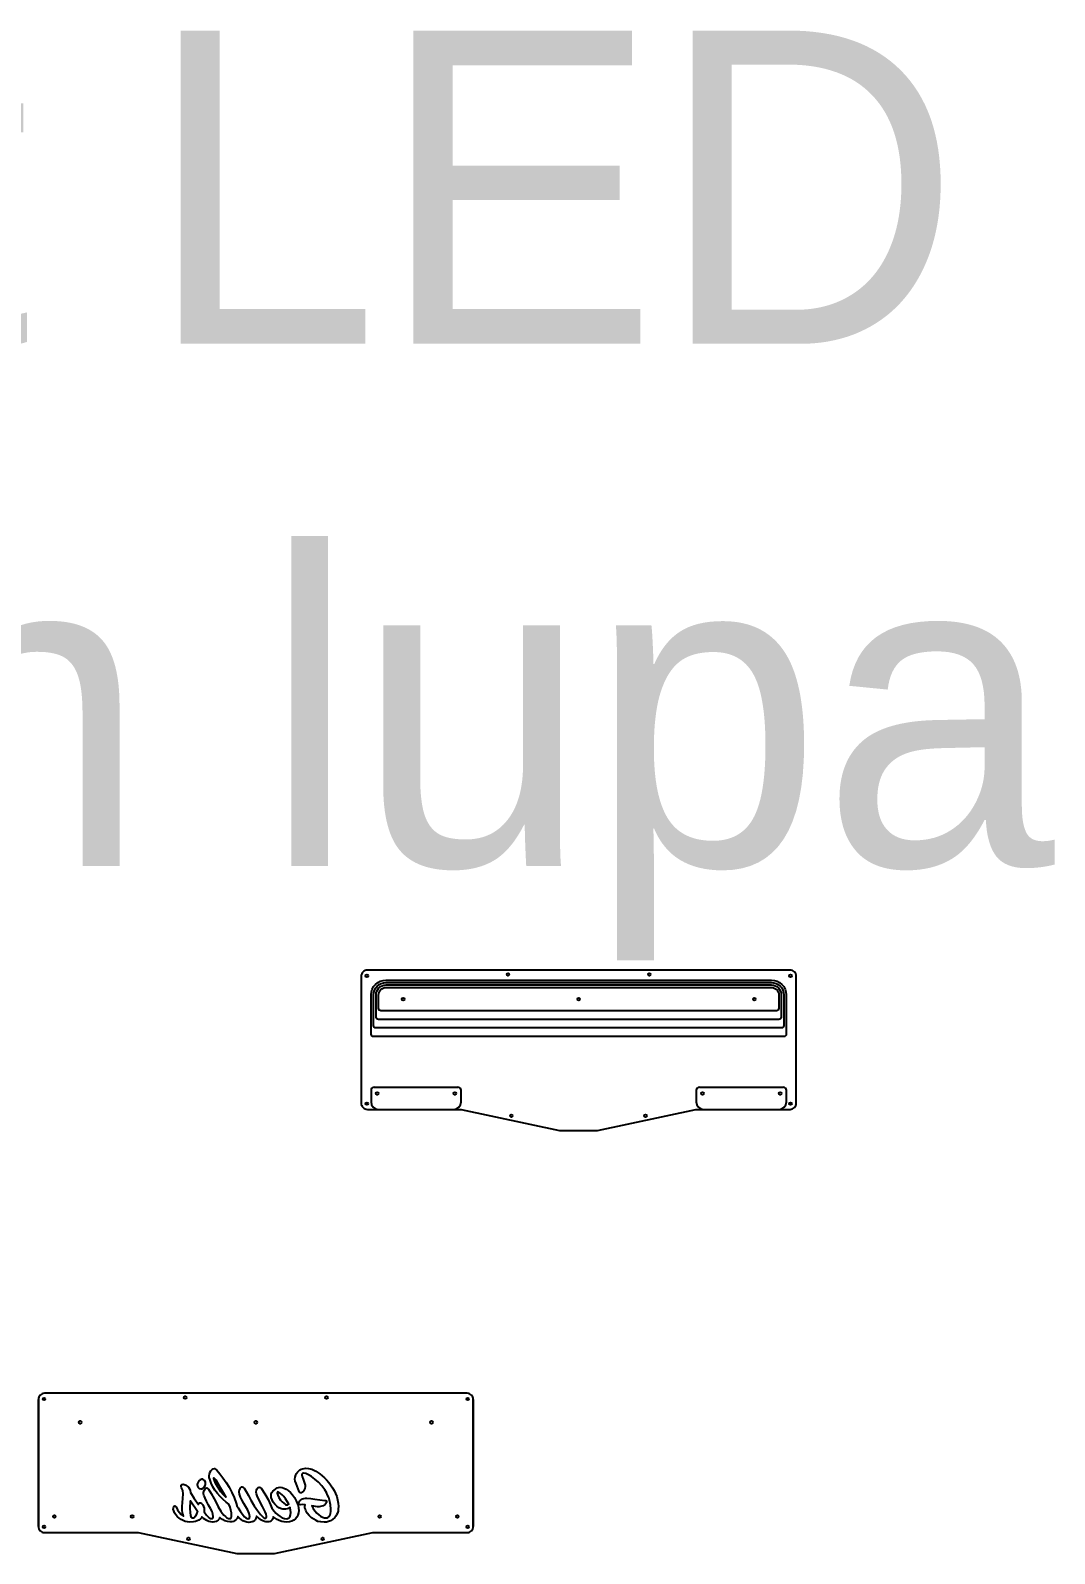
# Model space of a CAD drawing. Extents: x 59 to 2996, y -153 to 1402.
# Drawn here: x 2162 to 2996, y 163 to 1402 of the extents above; entities that cross this region are included whole.
import ezdxf

# ---------------------------------------------------------------- set-up
doc = ezdxf.new("R2010")
doc.units = 0
doc.layers.get('0').update_dxf_attribs({"linetype": 'CONTINUOUS'})
doc.layers.add('Layer 1', color=7, linetype='CONTINUOUS')

msp = doc.modelspace()

# ---------------------------------------------------------------- linework, layer by layer
at = {"color": 6, "linetype": 'Continuous'}
for p, q in [((2439.6, 539.7), (2439.6, 530.2)), ((2442.1, 542.2), (2510.4, 542.2)), ((2512.9, 530.2), (2512.9, 539.7)), ((2704.5, 539.7), (2704.5, 530.2)), ((2707, 542.2), (2775.3, 542.2)), ((2777.8, 530.2), (2777.8, 539.7)), ((2445.6, 524.2), (2506.9, 524.2)), ((2710.5, 524.2), (2771.8, 524.2)), ((2168.7, 184.8), (2168.7, 288.1)), ((2522.9, 288.1), (2522.9, 184.8))]:
    msp.add_line(p, q, dxfattribs=at)
at = {"color": 2, "linetype": 'Continuous'}
for points in [[(2436.6, 637.5, 0.414214), (2431.6, 632.5), (2431.6, 628), (2431.6, 533.7), (2431.6, 529.2, 0.414214), (2436.6, 524.2), (2441.1, 524.2), (2512.9, 524.2), (2593, 507.1), (2608.4, 507.1), (2623.9, 507.1), (2704, 524.2), (2776.3, 524.2), (2780.8, 524.2, 0.414214), (2785.8, 529.2), (2785.8, 533.7), (2785.8, 632.5, 0.414214), (2780.8, 637.5), (2613.8, 637.5), (2603.1, 637.5), (2441.1, 637.5)], [(2173.7, 293.1, 0.414214), (2168.7, 288.1), (2168.7, 283.6), (2168.7, 189.3), (2168.7, 184.8, 0.414214), (2173.7, 179.8), (2178.2, 179.8), (2250, 179.8), (2330.2, 162.7), (2345.6, 162.7), (2361, 162.7), (2441.1, 179.8), (2513.4, 179.8), (2517.9, 179.8, 0.414214), (2522.9, 184.8), (2522.9, 189.3), (2522.9, 288.1, 0.414214), (2517.9, 293.1), (2350.9, 293.1), (2340.2, 293.1), (2178.2, 293.1)]]:
    msp.add_lwpolyline(points, format="xyb", close=True, dxfattribs=at)
at = {"color": 6, "linetype": 'Continuous'}
for points in [[(2439.7, 585.4), (2439.7, 598.4), (2439.7, 617.4, -0.414214), (2451.7, 629.4), (2765.7, 629.4, -0.414214), (2777.7, 617.4), (2777.7, 598.4), (2777.7, 585.4, -0.414214), (2775.7, 583.4), (2627.3, 583.4), (2441.7, 583.4, -0.414214)], [(2441.7, 592.4), (2441.7, 600.4), (2441.7, 617.4, -0.414214), (2451.7, 627.4), (2765.7, 627.4, -0.414214), (2775.7, 617.4), (2775.7, 600.4), (2775.7, 592.4, -0.414214), (2773.7, 590.4), (2627.3, 590.4), (2443.7, 590.4, -0.414214)], [(2443.7, 599.4), (2443.7, 602.4), (2443.7, 617.4, -0.414214), (2451.7, 625.4), (2765.7, 625.4, -0.414214), (2773.7, 617.4), (2773.7, 602.4), (2773.7, 599.4, -0.414214), (2771.7, 597.4), (2627.3, 597.4), (2445.7, 597.4, -0.414214)], [(2445.7, 606.4), (2445.7, 617.4, -0.414214), (2451.7, 623.4), (2765.7, 623.4, -0.414214), (2771.7, 617.4), (2771.7, 606.4, -0.414214), (2769.7, 604.4), (2447.7, 604.4, -0.414214)]]:
    msp.add_lwpolyline(points, format="xyb", close=True, dxfattribs=at)
at = {"color": 2, "linetype": 'Continuous'}
for centre, radius in [((2436.2, 632.9), 1.05), ((2551.2, 634), 1.05), ((2666.2, 634), 1.05), ((2781.2, 632.9), 1.05), ((2465.7, 613.9), 1.1), ((2608.7, 613.9), 1.1), ((2751.7, 613.9), 1.1), ((2444.6, 537.2), 1.1), ((2507.9, 537.2), 1.1), ((2709.5, 537.2), 1.1), ((2772.8, 537.2), 1.1), ((2436.2, 528.8), 1.05), ((2781.2, 528.8), 1.05), ((2553.8, 519), 1.05), ((2663.1, 519), 1.05), ((2173.3, 288.5), 1.05), ((2288.3, 289.6), 1.05), ((2403.3, 289.6), 1.05), ((2518.3, 288.5), 1.05), ((2202.8, 269.5), 1.1), ((2345.8, 269.5), 1.1), ((2488.8, 269.5), 1.1), ((2181.7, 192.8), 1.1), ((2245, 192.8), 1.1), ((2446.6, 192.8), 1.1), ((2509.9, 192.8), 1.1), ((2173.3, 184.4), 1.05), ((2290.9, 174.6), 1.05), ((2400.2, 174.6), 1.05), ((2518.3, 184.4), 1.05)]:
    msp.add_circle(centre, radius, dxfattribs=at)
at = {"color": 6, "linetype": 'Continuous'}
for centre in [(2465.7, 613.9), (2465.7, 613.9), (2465.7, 613.9), (2465.7, 613.9), (2608.7, 613.9), (2608.7, 613.9), (2608.7, 613.9), (2608.7, 613.9), (2751.7, 613.9), (2751.7, 613.9), (2751.7, 613.9), (2751.7, 613.9), (2444.6, 537.2), (2507.9, 537.2), (2709.5, 537.2), (2772.8, 537.2)]:
    msp.add_circle(centre, 1.1, dxfattribs=at)
for centre, radius, start, end in [((2442.1, 539.7), 2.5, 90, 180), ((2510.4, 539.7), 2.5, 0, 90), ((2707, 539.7), 2.5, 90, 180), ((2775.3, 539.7), 2.5, 0, 90), ((2445.6, 530.2), 6, 180, 270), ((2506.9, 530.2), 6, 270, 0), ((2710.5, 530.2), 6, 180, 270), ((2771.8, 530.2), 6, 270, 0)]:
    msp.add_arc(centre, radius, start, end, dxfattribs=at)
at = {"layer": 'Layer 1'}
for points in [[(2358.2, 210), (2358.4, 211.3), (2358.9, 212.5), (2359.7, 213.5), (2360.6, 214.4), (2363.1, 216.1), (2364.2, 216.5), (2365.5, 216.6), (2367.1, 216.4), (2368.7, 215.9), (2370.5, 215.1), (2372.2, 213.9), (2373.9, 212.4), (2375.6, 210.5), (2377.2, 208.3), (2378.6, 205.7), (2379.5, 203.7), (2380.2, 201.7), (2380.6, 199.7), (2380.7, 197.8), (2380.6, 195.9), (2380.1, 194), (2379.3, 192.4), (2378.2, 191), (2376.8, 189.8), (2375.1, 189), (2373.1, 188.4), (2370.9, 188.3), (2368.9, 188.4), (2366.9, 188.9), (2364.9, 189.6), (2363.1, 190.5), (2361.4, 191.5), (2360, 192.6), (2359.9, 191.9), (2359.5, 191), (2359, 190.1), (2358.4, 189.4), (2357.5, 188.9), (2356.5, 188.6), (2355.3, 188.5), (2354, 188.6), (2352.8, 188.8), (2351.6, 189.3), (2350.4, 189.9), (2348.3, 191.4), (2346.4, 193.2), (2346.2, 192.1), (2345.8, 191.1), (2345.3, 190.2), (2344.6, 189.5), (2343.7, 188.9), (2342.7, 188.5), (2341.4, 188.2), (2340, 188.1), (2338.4, 188.3), (2336.8, 188.7), (2335.3, 189.4), (2333.8, 190.4), (2332.5, 191.5), (2331.3, 192.7), (2331.1, 192.9), (2331, 192.5), (2330.5, 191.3), (2329.7, 190.3), (2328.7, 189.5), (2327.6, 188.9), (2326.2, 188.6), (2324.7, 188.5), (2322.6, 188.7), (2320.6, 189.4), (2318.7, 190.4), (2317, 191.5), (2316.4, 192.1), (2316.3, 191.8), (2315.9, 190.8), (2315.2, 190), (2314.4, 189.3), (2313.4, 188.8), (2312.1, 188.4), (2310.7, 188.3), (2309.1, 188.5), (2307.6, 188.8), (2306, 189.5), (2304.5, 190.3), (2303.1, 191.3), (2301.9, 192.5), (2301.7, 192.1), (2300.6, 190.9), (2299.4, 189.9), (2298, 189.2), (2296.6, 188.7), (2295.1, 188.4), (2292.1, 188.3), (2290.2, 188.5), (2288.3, 188.9), (2286.6, 189.5), (2284.9, 190.3), (2283.3, 191.4), (2281.9, 192.7), (2280.6, 194.2), (2279.6, 195.9), (2278.9, 197.4), (2278.6, 198.8), (2278.7, 199.9), (2278.9, 200.6), (2279.3, 201.3), (2279.9, 201.6), (2280.5, 201.4), (2281, 200.6), (2282.1, 198.3), (2283.4, 196.3), (2285, 194.6), (2287, 193.1), (2286.5, 194.3), (2286.1, 195.5), (2285.8, 198.2), (2285.8, 201.1), (2286.1, 204.3), (2286.4, 207.6), (2286.5, 211.2), (2286.4, 214.1), (2285.3, 216.3), (2285, 217.2), (2285, 217.9), (2285.1, 218.4), (2285.4, 218.8), (2285.9, 219), (2286.5, 219.1), (2287.3, 219), (2288.2, 218.7), (2289.1, 218.3), (2289.9, 217.6), (2290.9, 216.6), (2291.7, 215.4), (2292.3, 214), (2292.6, 212.3), (2295.6, 207.5), (2299, 202.6), (2299.3, 203.6), (2299.9, 204), (2300.6, 204), (2301.6, 203.4), (2302.6, 202.3), (2303.3, 201), (2303.7, 199.6), (2303.8, 198.1), (2303.8, 198.1), (2303.6, 196.6), (2305.5, 193.9), (2306.7, 192.8), (2307.8, 191.9), (2308.9, 191.3), (2310, 191.1), (2310.5, 191.2), (2310.8, 191.5), (2311, 192.1), (2311, 192.8), (2310.8, 194.7), (2310.1, 196.9), (2308.9, 199.3), (2307.3, 202.2), (2305.7, 205.2), (2304.4, 207.7), (2303.9, 209), (2303.5, 210.2), (2303.3, 211.3), (2303.3, 212.3), (2303.4, 213.3), (2303.7, 214.1), (2304.5, 215.4), (2305.2, 216), (2305.8, 216.1), (2306.5, 215.8), (2307.2, 215), (2309.4, 211.6), (2311.9, 207.3), (2314.2, 202.7), (2315, 200.8), (2315.1, 200.7), (2317.3, 197.1), (2318.5, 195.5), (2319.7, 194), (2321, 192.8), (2322.3, 191.9), (2323.6, 191.3), (2324.8, 191.1), (2325.4, 191.3), (2325.8, 191.9), (2326, 192.8), (2326.1, 193.9), (2325.9, 195.9), (2325.5, 198), (2324.8, 200.4), (2323.8, 202.9), (2321.5, 204.6), (2319.2, 206.6), (2316.8, 209), (2314.6, 211.5), (2312.5, 214.3), (2310.7, 217.1), (2309.3, 220.1), (2308.2, 223.2), (2307.9, 224.7), (2307.8, 226.1), (2307.8, 226.1), (2308, 227.4), (2308.4, 228.7), (2309.1, 230), (2310.1, 231.1), (2311, 231.7), (2312, 231.8), (2313, 231.4), (2313.9, 230.6), (2316.5, 227.7), (2319, 224.3), (2321.6, 220.6), (2324, 216.6), (2326.2, 212.5), (2328.2, 208.2), (2329.8, 203.8), (2330.7, 200.7)], [(2330.7, 200.7), (2331.3, 200), (2333.3, 196.8), (2335.4, 193.9), (2336.5, 192.7), (2337.6, 191.8), (2338.6, 191.2), (2339.5, 191), (2340.1, 191.1), (2340.5, 191.5), (2340.7, 192.1), (2340.8, 192.9), (2340.7, 194), (2340.3, 195.2), (2339.2, 198), (2337.7, 200.8), (2336.1, 203.5), (2334.5, 206.3), (2333.3, 208.7), (2332.5, 210.9), (2332.3, 212.8), (2332.5, 214.8), (2332.9, 215.6), (2333.3, 216.3), (2334, 216.9), (2334.7, 217.1), (2335.5, 216.7), (2336.2, 215.9), (2338, 213.3), (2339.7, 210), (2341.8, 206.1), (2344.5, 201.5), (2347.1, 197.7), (2349.6, 194.4), (2351.7, 192.2), (2352.6, 191.6), (2353.4, 191.4), (2353.9, 191.5), (2354.2, 191.9), (2354.4, 192.4), (2354.4, 193), (2354.2, 194.7), (2353.4, 196.7), (2351.3, 201), (2348.8, 205.6), (2346.9, 209.8), (2346.3, 211.4), (2346, 212.7), (2346.3, 214.3), (2346.6, 215.1), (2347.1, 215.9), (2347.8, 216.4), (2348.5, 216.7), (2349.3, 216.5), (2350, 215.9), (2353, 211.3), (2355.7, 206.7), (2357.8, 202.4), (2358.9, 199.7), (2360.8, 197.1), (2362.2, 195.5), (2363.8, 194.1), (2365.5, 192.8), (2367.2, 191.9), (2369.1, 191.2), (2371, 191), (2371.7, 191.1), (2372.4, 191.4), (2372.9, 191.8), (2373.4, 192.4), (2374.1, 194.1), (2374.3, 196.1), (2374.1, 198.1), (2373.7, 200.2), (2372.5, 199.5), (2371.3, 199), (2370, 198.8), (2368.8, 198.7), (2367.7, 198.8), (2366.6, 199), (2364.6, 199.9), (2362.8, 201.2), (2361.2, 202.8), (2360, 204.6), (2359, 206.5), (2358.4, 208.3), (2358.2, 210), (2358.2, 210)]]:
    msp.add_lwpolyline(points, dxfattribs=at)
for points in [[(2304.9, 219.6), (2304.9, 219.6), (2304.7, 220.9), (2304, 222.1), (2303, 222.9), (2302.5, 223.2), (2301.9, 223.2), (2301.2, 223.1), (2300.5, 222.8), (2299.3, 221.8), (2298.5, 220.3), (2298.2, 219.6), (2298.1, 218.8), (2298.3, 217.5), (2298.9, 216.4), (2299.7, 215.6), (2300.9, 215.4), (2301.7, 215.5), (2302.4, 215.7), (2303.1, 216.1), (2303.7, 216.7), (2304.6, 218), (2304.8, 218.8)], [(2311.7, 224.3), (2311.7, 224.3), (2312.1, 223.9), (2313.1, 222.6), (2316, 217.8), (2319.2, 212.4), (2321.3, 208.5), (2319.2, 210.7), (2317.4, 212.9), (2315.8, 215.1), (2314.5, 217.2), (2313, 219.9), (2312, 222.1), (2311.6, 223.7)], [(2381.6, 205.5), (2382.2, 206.2), (2383, 206.7), (2383.9, 207.1), (2384.9, 207.5), (2386.1, 207.7), (2387.4, 207.7), (2390.6, 207.5), (2393.9, 207), (2397.9, 206.3), (2401.9, 205.9), (2402.8, 205.8), (2403.3, 205.5), (2403.4, 204.9), (2403.2, 204.2), (2402.8, 203.4), (2402.2, 202.7), (2401.5, 202.1), (2400.6, 201.6), (2399.6, 201.2), (2398.5, 200.9), (2397.3, 200.8), (2396.1, 200.8), (2391.3, 201.5), (2392.5, 199.3), (2393.9, 197.4), (2395.4, 195.7), (2397, 194.3), (2398.5, 193.2), (2400.1, 192.4), (2401.6, 191.9), (2403, 191.7), (2403.8, 191.8), (2404.5, 192), (2405.2, 192.5), (2405.7, 193.2), (2406.2, 194.2), (2406.6, 195.4), (2406.8, 196.9), (2406.9, 198.7), (2406.6, 202.3), (2405.8, 206.2), (2405.1, 208.2), (2404.2, 210.3), (2403.2, 212.4), (2401.9, 214.5), (2399.5, 217.8), (2396.7, 220.8), (2393.9, 223.3), (2391.2, 225.4), (2388.6, 226.9), (2386.4, 227.8), (2384.6, 228.1), (2384, 228), (2383.5, 227.7), (2383.3, 227.4), (2383.2, 226.9), (2383.5, 225.5), (2384.2, 223.3), (2385.4, 220.1), (2385.9, 218.4), (2386, 217.2), (2385.8, 215.7), (2385.2, 214.5), (2384.5, 213.5), (2383.5, 212.6), (2382.6, 212.2), (2381.9, 212.2), (2381.4, 212.6), (2381.1, 213.2), (2378.5, 219.6), (2377.8, 221.6), (2377.6, 223.3), (2377.8, 224.9), (2378.4, 226.8), (2379, 227.9), (2379.7, 228.9), (2380.6, 229.8), (2381.7, 230.8), (2382.7, 231.3), (2383.8, 231.7), (2385.1, 232), (2386.4, 232.1), (2388.7, 231.9), (2391.4, 231.3), (2392.9, 230.6), (2394.6, 229.8), (2398, 227.5), (2401.6, 224.4), (2403.4, 222.6), (2405.1, 220.6), (2406.7, 218.5), (2408.2, 216.3), (2409.6, 214), (2410.7, 211.6), (2411.7, 209), (2412.4, 206.4), (2412.9, 203.8), (2413, 201.1), (2412.9, 199.1), (2412.7, 197.3), (2412.2, 195.7), (2411.6, 194.3), (2410.9, 193.1), (2410.1, 192), (2408.2, 190.4), (2406.6, 189.3), (2404.9, 188.7), (2403.2, 188.3), (2401.4, 188.2), (2398.7, 188.4), (2396.3, 188.9), (2394.8, 189.5), (2393, 190.6), (2391.1, 191.9), (2389.3, 193.6), (2387.7, 195.6), (2386.5, 197.7), (2386.1, 198.8), (2385.8, 200), (2385.8, 201.2), (2385.9, 202.4), (2383.8, 202.5), (2382.1, 202.4), (2381, 202.5), (2380.5, 202.8), (2380.4, 203.3), (2380.7, 204), (2380.7, 204)], [(2363.1, 212.4), (2363.2, 211.8), (2363.6, 210.2), (2364.6, 208.3), (2366, 206.2), (2367.2, 204.8), (2368.5, 203.6), (2369.9, 202.6), (2370.6, 202.4), (2371.2, 202.3), (2371.9, 202.4), (2372.7, 202.8), (2371.4, 205.1), (2370, 207.2), (2368.6, 209), (2367.2, 210.5), (2365.9, 211.7), (2364.8, 212.4), (2363.9, 212.8), (2363.3, 212.7), (2363.3, 212.7)], [(2294.4, 191.5), (2294.4, 191.5), (2293.9, 191.6), (2293.5, 192.1), (2293.1, 192.8), (2292.8, 193.7), (2292.5, 196.2), (2292.4, 199.4), (2292.6, 205.6), (2298.2, 197.1), (2297.5, 194.9), (2296.6, 193.1), (2295.5, 191.9), (2295, 191.6)]]:
    msp.add_lwpolyline(points, close=True, dxfattribs=at)

# ---------------------------------------------------------------- texts
at = {"color": 2, "linetype": 'Continuous'}
for s, height, p in [('cutout LED', 254.94, (1233.2, 1147.2)), ('jangan lupa', 254.938, (1233.2, 722.3))]:
    msp.add_text(s, height=height, dxfattribs=at).set_placement(p)

doc.saveas('drawing.dxf')
